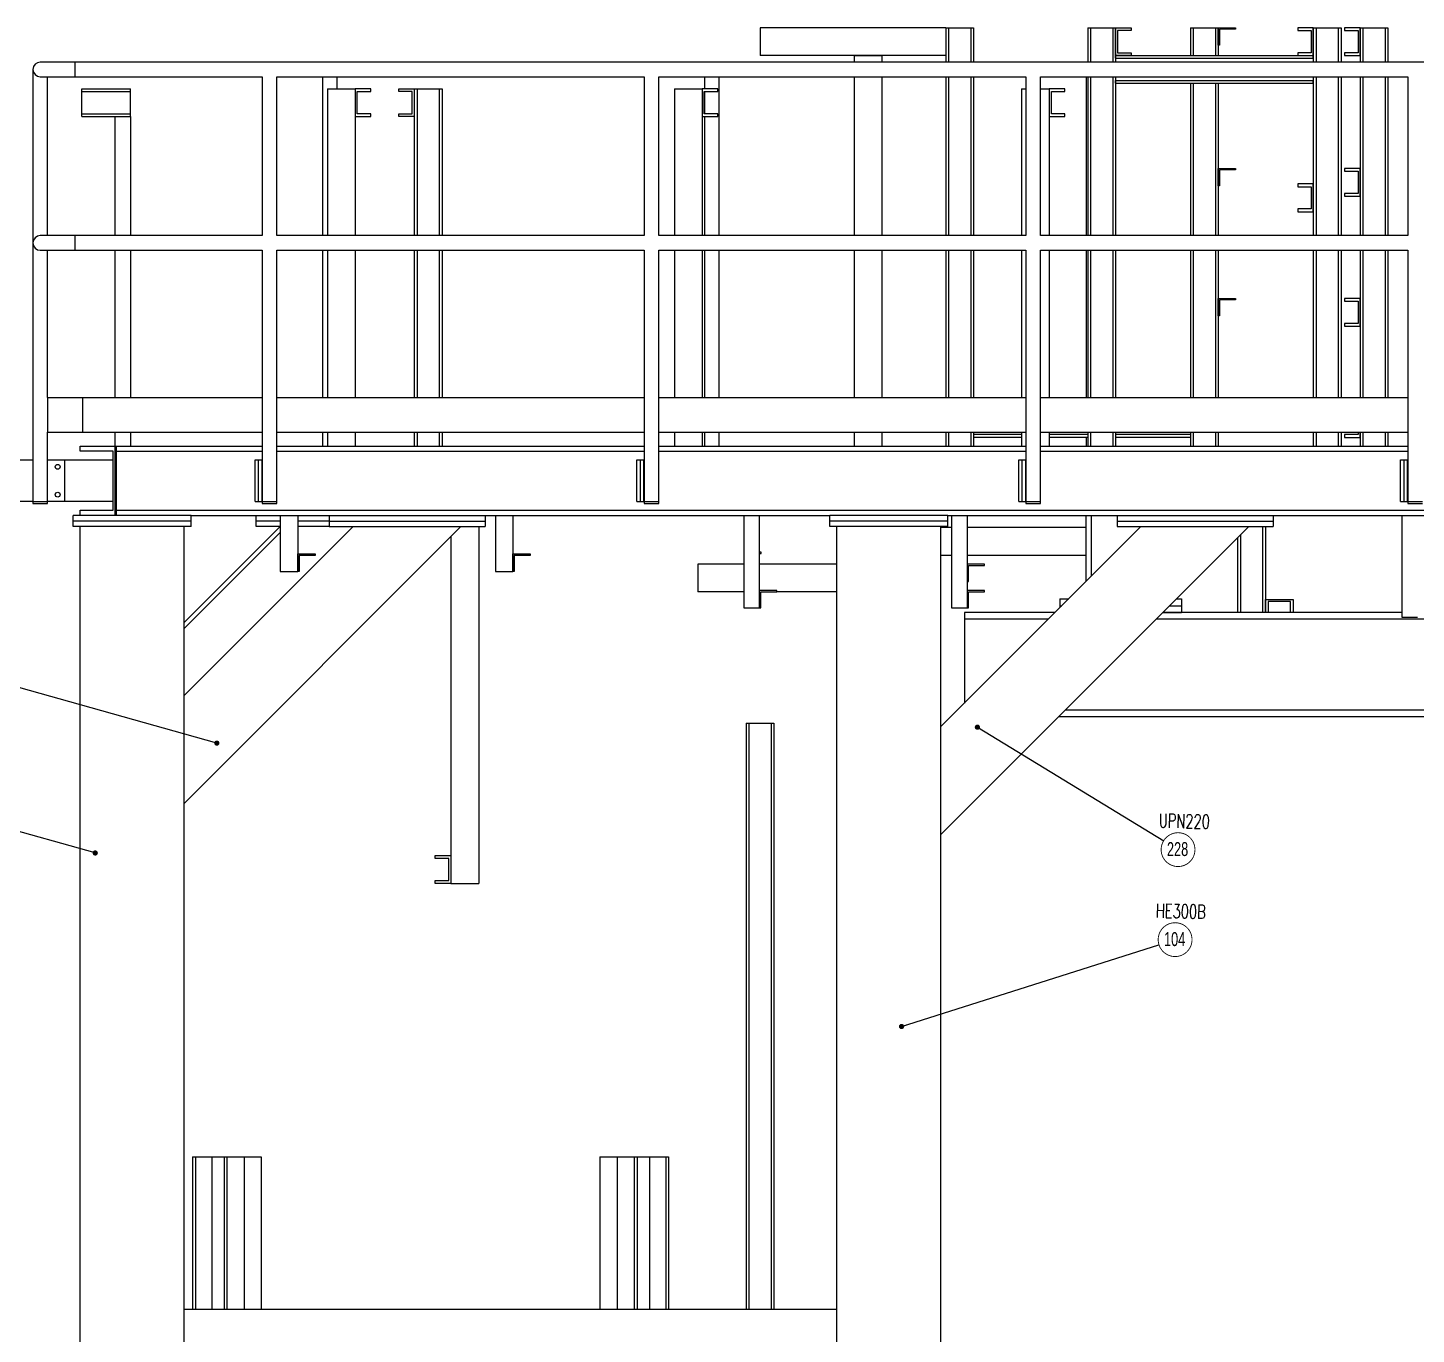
# Model space of a CAD drawing. Header units: millimetres. Extents: x 0 to 16187, y -20471 to 6290.
# Drawn here: x 5714.9 to 6115, y 5408.4 to 5784.7 of the extents above; entities that cross this region are included whole.
import ezdxf
from ezdxf.enums import TextEntityAlignment as Align

# ---------------------------------------------------------------- set-up
doc = ezdxf.new("R2010")
doc.units = ezdxf.units.MM
doc.styles.add('MtXpl_txt_shx', font='txt.shx', dxfattribs={"height": 0.2})
doc.styles.add('SLDTEXTSTYLE2', font='TXT', dxfattribs={"width": 0.686449})
doc.dimstyles.new('AM_ISO$7', dxfattribs={"dimtxt": 3.5, "dimasz": 3.5, "dimexe": 1, "dimexo": 1, "dimgap": 1.5, "dimtad": 1, "dimtoh": 1, "dimdsep": 46, "dimtxsty": 'Standard', "dimcen": 0, "dimclrd": 1, "dimclre": 1, "dimclrt": 1, "dimadec": 0, "dimazin": 2, "dimtp": 0.1, "dimtm": 0.1, "dimtfac": 0.71, "dimtdec": 3, "dimtmove": 0, "dimatfit": 3, "dimfxl": 1, "dimlwd": -1, "dimlwe": -1, "dimarcsym": 1})

msp = doc.modelspace()

# ---------------------------------------------------------------- linework, layer by layer
at = {"color": 7, "linetype": 'Continuous', "lineweight": 25}
for p, q in [((5925.89719, 5784.74012), (5925.89719, 5776.74012)), ((5979.39719, 5784.74012), (5925.89719, 5784.74012)), ((5979.39719, 5784.74012), (5980.19719, 5784.74012)), ((5979.39719, 5784.74012), (5979.39719, 5774.85012)), ((5980.19719, 5784.74012), (5980.19719, 5774.85012)), ((5980.19719, 5784.74012), (5986.59719, 5784.74012)), ((5986.59719, 5784.74012), (5986.59719, 5774.85012)), ((5986.59719, 5784.74012), (5987.39719, 5784.74012)), ((5987.39719, 5784.74012), (5987.39719, 5774.85012)), ((6020.29719, 5784.74012), (6020.29719, 5774.85012)), ((6020.29719, 5784.74012), (6021.09719, 5784.74012)), ((6021.09719, 5784.74012), (6021.09719, 5774.85012)), ((6021.09719, 5784.74012), (6027.49719, 5784.74012)), ((6027.49719, 5784.74012), (6027.49719, 5774.85012)), ((6027.49719, 5784.74012), (6028.29719, 5784.74012)), ((6028.29719, 5776.74012), (6028.29719, 5784.74012)), ((6028.29719, 5784.74012), (6032.79719, 5784.74012)), ((6028.29719, 5784.74012), (6028.29719, 5774.85012)), ((6032.79719, 5784.74012), (6032.79719, 5783.94012)), ((6049.89719, 5784.74012), (6049.89719, 5776.74012)), ((6049.89719, 5784.74012), (6050.69719, 5784.74012)), ((6050.69719, 5784.74012), (6050.69719, 5776.74012)), ((6050.69719, 5784.74012), (6057.09719, 5784.74012)), ((6057.09719, 5784.74012), (6057.89719, 5784.74012)), ((6057.09719, 5784.74012), (6057.09719, 5776.74012)), ((6057.89719, 5784.74012), (6062.89719, 5784.74012)), ((6057.89719, 5779.74012), (6057.89719, 5784.74012)), ((6057.89719, 5784.74012), (6057.89719, 5776.74012)), ((6062.89719, 5784.34012), (6058.29719, 5784.34012)), ((6058.29719, 5784.34012), (6058.29719, 5779.74012)), ((6062.89719, 5784.74012), (6062.89719, 5784.34012)), ((6080.79719, 5784.74012), (6080.79719, 5783.94012)), ((6085.29719, 5784.74012), (6080.79719, 5784.74012)), ((6085.29719, 5776.74012), (6085.29719, 5784.74012)), ((6085.29719, 5784.74012), (6085.29719, 5774.85012)), ((6085.29719, 5784.74012), (6086.09719, 5784.74012)), ((6086.09719, 5784.74012), (6086.09719, 5774.85012)), ((6086.09719, 5784.74012), (6092.49719, 5784.74012)), ((6092.49719, 5784.74012), (6092.49719, 5774.85012)), ((6092.49719, 5784.74012), (6093.29719, 5784.74012)), ((6093.29719, 5784.74012), (6093.29719, 5774.85012)), ((6098.79719, 5784.74012), (6094.29719, 5784.74012)), ((6094.29719, 5784.74012), (6094.29719, 5783.94012)), ((6098.79719, 5776.74012), (6098.79719, 5784.74012)), ((6098.79719, 5784.74012), (6098.79719, 5774.85012)), ((6098.79719, 5784.74012), (6099.59719, 5784.74012)), ((6099.59719, 5784.74012), (6099.59719, 5774.85012)), ((6099.59719, 5784.74012), (6105.99719, 5784.74012)), ((6105.99719, 5784.74012), (6105.99719, 5774.85012)), ((6105.99719, 5784.74012), (6106.79719, 5784.74012)), ((6106.79719, 5784.74012), (6106.79719, 5774.85012)), ((6028.89719, 5783.94012), (6028.89719, 5777.54012)), ((6032.79719, 5783.94012), (6028.89719, 5783.94012)), ((6080.79719, 5783.94012), (6084.69719, 5783.94012)), ((6084.69719, 5783.94012), (6084.69719, 5777.54012)), ((6094.29719, 5783.94012), (6098.19719, 5783.94012)), ((6098.19719, 5783.94012), (6098.19719, 5777.54012)), ((5979.39719, 5776.74012), (5925.89719, 5776.74012)), ((5952.99719, 5776.74012), (5952.99719, 5774.85012)), ((5952.99719, 5776.74012), (5960.99719, 5776.74012)), ((5960.99719, 5776.74012), (5960.99719, 5774.85012)), ((6028.29719, 5775.94012), (6028.29719, 5776.74012)), ((6028.29719, 5776.74012), (6085.29719, 5776.74012)), ((6032.79719, 5776.74012), (6028.29719, 5776.74012)), ((6028.89719, 5777.54012), (6032.79719, 5777.54012)), ((6032.79719, 5777.54012), (6032.79719, 5776.74012)), ((6058.29719, 5779.74012), (6057.89719, 5779.74012)), ((6080.79719, 5777.54012), (6080.79719, 5776.74012)), ((6084.69719, 5777.54012), (6080.79719, 5777.54012)), ((6080.79719, 5776.74012), (6085.29719, 5776.74012)), ((6085.29719, 5775.94012), (6085.29719, 5776.74012)), ((6094.29719, 5777.54012), (6094.29719, 5776.74012)), ((6098.19719, 5777.54012), (6094.29719, 5777.54012)), ((6094.29719, 5776.74012), (6098.79719, 5776.74012)), ((5716.43719, 5772.74012), (5716.43719, 5648.24012)), ((5728.54719, 5774.85012), (5718.54719, 5774.85012)), ((6362.84719, 5774.85012), (5728.54719, 5774.85012)), ((5728.54719, 5770.63012), (5728.54719, 5774.85012)), ((6028.29719, 5775.94012), (6085.29719, 5775.94012)), ((5718.54719, 5770.63012), (5728.54719, 5770.63012)), ((5720.65719, 5724.85012), (5720.65719, 5770.63012)), ((5728.54719, 5770.63012), (5782.50068, 5770.63012)), ((5782.50068, 5770.63012), (5782.50068, 5724.85012)), ((5786.72068, 5770.63012), (5892.50068, 5770.63012)), ((5786.72068, 5724.85012), (5786.72068, 5770.63012)), ((5799.87719, 5770.63012), (5799.87719, 5724.85012)), ((5804.09719, 5767.14012), (5804.09719, 5770.63012)), ((5892.50068, 5770.63012), (5892.50068, 5724.85012)), ((5896.72068, 5770.63012), (6002.50068, 5770.63012)), ((5896.72068, 5724.85012), (5896.72068, 5770.63012)), ((5909.87719, 5770.63012), (5909.87719, 5767.14012)), ((5914.09719, 5724.85012), (5914.09719, 5770.63012)), ((5952.99719, 5770.63012), (5952.99719, 5724.85012)), ((5960.99719, 5770.63012), (5960.99719, 5724.85012)), ((5979.39719, 5770.63012), (5979.39719, 5724.85012)), ((5980.19719, 5770.63012), (5980.19719, 5724.85012)), ((5986.59719, 5770.63012), (5986.59719, 5724.85012)), ((5987.39719, 5770.63012), (5987.39719, 5724.85012)), ((6002.50068, 5770.63012), (6002.50068, 5724.85012)), ((6006.72068, 5770.63012), (6112.50068, 5770.63012)), ((6006.72068, 5724.85012), (6006.72068, 5770.63012)), ((6019.87719, 5770.63012), (6019.87719, 5724.85012)), ((6020.29719, 5770.63012), (6020.29719, 5724.85012)), ((6021.09719, 5770.63012), (6021.09719, 5724.85012)), ((6027.49719, 5770.63012), (6027.49719, 5724.85012)), ((6028.29719, 5770.63012), (6028.29719, 5724.85012)), ((6028.29719, 5768.74012), (6028.29719, 5769.54012)), ((6028.29719, 5769.54012), (6085.29719, 5769.54012)), ((6028.29719, 5768.74012), (6085.29719, 5768.74012)), ((6049.89719, 5768.74012), (6049.89719, 5724.85012)), ((6050.69719, 5768.74012), (6050.69719, 5724.85012)), ((6057.09719, 5768.74012), (6057.09719, 5724.85012)), ((6057.89719, 5768.74012), (6057.89719, 5724.85012)), ((6085.29719, 5770.63012), (6085.29719, 5724.85012)), ((6085.29719, 5768.74012), (6085.29719, 5769.54012)), ((6086.09719, 5770.63012), (6086.09719, 5724.85012)), ((6092.49719, 5770.63012), (6092.49719, 5724.85012)), ((6093.29719, 5770.63012), (6093.29719, 5724.85012)), ((6098.79719, 5770.63012), (6098.79719, 5724.85012)), ((6099.59719, 5770.63012), (6099.59719, 5724.85012)), ((6105.99719, 5770.63012), (6105.99719, 5724.85012)), ((6106.79719, 5770.63012), (6106.79719, 5724.85012)), ((6112.50068, 5770.63012), (6112.50068, 5724.85012)), ((5730.49719, 5766.34012), (5730.49719, 5767.14012)), ((5730.49719, 5767.14012), (5744.49719, 5767.14012)), ((5730.49719, 5766.34012), (5744.49719, 5766.34012)), ((5730.49719, 5759.94012), (5730.49719, 5766.34012)), ((5744.49719, 5766.34012), (5744.49719, 5767.14012)), ((5744.49719, 5759.94012), (5744.49719, 5766.34012)), ((5801.24719, 5767.14012), (5801.24719, 5724.85012)), ((5801.24719, 5767.14012), (5809.24719, 5767.14012)), ((5813.74719, 5767.14012), (5809.24719, 5767.14012)), ((5809.24719, 5767.14012), (5809.24719, 5759.14012)), ((5809.24719, 5767.14012), (5809.24719, 5724.85012)), ((5809.84719, 5766.34012), (5813.74719, 5766.34012)), ((5809.84719, 5759.94012), (5809.84719, 5766.34012)), ((5813.74719, 5766.34012), (5813.74719, 5767.14012)), ((5821.79719, 5766.34012), (5821.79719, 5767.14012)), ((5821.79719, 5767.14012), (5826.29719, 5767.14012)), ((5825.69719, 5766.34012), (5821.79719, 5766.34012)), ((5825.69719, 5759.94012), (5825.69719, 5766.34012)), ((5826.29719, 5767.14012), (5826.29719, 5759.14012)), ((5826.29719, 5767.14012), (5827.09719, 5767.14012)), ((5827.09719, 5767.14012), (5827.09719, 5724.85012)), ((5827.09719, 5767.14012), (5833.49719, 5767.14012)), ((5833.49719, 5767.14012), (5833.49719, 5724.85012)), ((5833.49719, 5767.14012), (5834.29719, 5767.14012)), ((5834.29719, 5767.14012), (5834.29719, 5724.85012)), ((5901.24719, 5767.14012), (5901.24719, 5724.85012)), ((5901.24719, 5767.14012), (5909.24719, 5767.14012)), ((5913.74719, 5767.14012), (5909.24719, 5767.14012)), ((5909.24719, 5767.14012), (5909.24719, 5759.14012)), ((5909.24719, 5767.14012), (5909.24719, 5724.85012)), ((5909.84719, 5759.94012), (5909.84719, 5766.34012)), ((5909.84719, 5766.34012), (5913.74719, 5766.34012)), ((5909.87719, 5766.34012), (5909.87719, 5759.94012)), ((5913.74719, 5766.34012), (5913.74719, 5767.14012)), ((6001.24719, 5767.14012), (6001.24719, 5724.85012)), ((6001.24719, 5767.14012), (6002.50068, 5767.14012)), ((6006.72068, 5767.14012), (6009.24719, 5767.14012)), ((6013.74719, 5767.14012), (6009.24719, 5767.14012)), ((6009.24719, 5767.14012), (6009.24719, 5759.14012)), ((6009.24719, 5767.14012), (6009.24719, 5724.85012)), ((6009.84719, 5759.94012), (6009.84719, 5766.34012)), ((6009.84719, 5766.34012), (6013.74719, 5766.34012)), ((6013.74719, 5766.34012), (6013.74719, 5767.14012)), ((5730.49719, 5759.14012), (5730.49719, 5759.94012)), ((5730.49719, 5759.94012), (5744.49719, 5759.94012)), ((5730.49719, 5759.14012), (5744.49719, 5759.14012)), ((5739.99719, 5759.14012), (5739.99719, 5724.85012)), ((5744.49719, 5759.14012), (5744.49719, 5759.94012)), ((5744.49719, 5759.14012), (5744.49719, 5724.85012)), ((5809.24719, 5759.14012), (5813.74719, 5759.14012)), ((5813.74719, 5759.94012), (5809.84719, 5759.94012)), ((5813.74719, 5759.14012), (5813.74719, 5759.94012)), ((5821.79719, 5759.14012), (5821.79719, 5759.94012)), ((5821.79719, 5759.94012), (5825.69719, 5759.94012)), ((5826.29719, 5759.14012), (5821.79719, 5759.14012)), ((5826.29719, 5759.14012), (5826.29719, 5724.85012)), ((5909.24719, 5759.14012), (5913.74719, 5759.14012)), ((5913.74719, 5759.94012), (5909.84719, 5759.94012)), ((5909.87719, 5759.14012), (5909.87719, 5724.85012)), ((5913.74719, 5759.14012), (5913.74719, 5759.94012)), ((6009.24719, 5759.14012), (6013.74719, 5759.14012)), ((6013.74719, 5759.94012), (6009.84719, 5759.94012)), ((6013.74719, 5759.14012), (6013.74719, 5759.94012)), ((6057.89719, 5744.24012), (6062.89719, 5744.24012)), ((6057.89719, 5739.24012), (6057.89719, 5744.24012)), ((6058.29719, 5743.84012), (6058.29719, 5739.24012)), ((6062.89719, 5743.84012), (6058.29719, 5743.84012)), ((6062.89719, 5744.24012), (6062.89719, 5743.84012)), ((6094.29719, 5744.24012), (6094.29719, 5743.44012)), ((6098.79719, 5744.24012), (6094.29719, 5744.24012)), ((6094.29719, 5743.44012), (6098.19719, 5743.44012)), ((6098.19719, 5743.44012), (6098.19719, 5737.04012)), ((6098.79719, 5736.24012), (6098.79719, 5744.24012)), ((6058.29719, 5739.24012), (6057.89719, 5739.24012)), ((6080.79719, 5739.74012), (6080.79719, 5738.94012)), ((6085.29719, 5739.74012), (6080.79719, 5739.74012)), ((6080.79719, 5738.94012), (6084.69719, 5738.94012)), ((6084.69719, 5738.94012), (6084.69719, 5732.54012)), ((6085.29719, 5731.74012), (6085.29719, 5739.74012)), ((6098.19719, 5737.04012), (6094.29719, 5737.04012)), ((6094.29719, 5737.04012), (6094.29719, 5736.24012)), ((6080.79719, 5732.54012), (6080.79719, 5731.74012)), ((6084.69719, 5732.54012), (6080.79719, 5732.54012)), ((6094.29719, 5736.24012), (6098.79719, 5736.24012)), ((6080.79719, 5731.74012), (6085.29719, 5731.74012)), ((5728.54719, 5724.85012), (5718.54719, 5724.85012)), ((5782.50068, 5724.85012), (5728.54719, 5724.85012)), ((5728.54719, 5720.63012), (5728.54719, 5724.85012)), ((5892.50068, 5724.85012), (5786.72068, 5724.85012)), ((6002.50068, 5724.85012), (5896.72068, 5724.85012)), ((6112.50068, 5724.85012), (6006.72068, 5724.85012)), ((5718.54719, 5720.63012), (5728.54719, 5720.63012)), ((5720.65719, 5678.24012), (5720.65719, 5720.63012)), ((5728.54719, 5720.63012), (5782.50068, 5720.63012)), ((5739.99719, 5720.63012), (5739.99719, 5678.24012)), ((5744.49719, 5720.63012), (5744.49719, 5678.24012)), ((5782.50068, 5720.63012), (5782.50068, 5648.24012)), ((5786.72068, 5720.63012), (5892.50068, 5720.63012)), ((5786.72068, 5648.24012), (5786.72068, 5720.63012)), ((5799.87719, 5720.63012), (5799.87719, 5678.24012)), ((5801.24719, 5720.63012), (5801.24719, 5678.24012)), ((5809.24719, 5720.63012), (5809.24719, 5678.24012)), ((5826.29719, 5720.63012), (5826.29719, 5678.24012)), ((5827.09719, 5720.63012), (5827.09719, 5678.24012)), ((5833.49719, 5720.63012), (5833.49719, 5678.24012)), ((5834.29719, 5720.63012), (5834.29719, 5678.24012)), ((5892.50068, 5720.63012), (5892.50068, 5648.24012)), ((5896.72068, 5720.63012), (6002.50068, 5720.63012)), ((5896.72068, 5648.24012), (5896.72068, 5720.63012)), ((5901.24719, 5720.63012), (5901.24719, 5678.24012)), ((5909.24719, 5720.63012), (5909.24719, 5678.24012)), ((5909.87719, 5720.63012), (5909.87719, 5678.24012)), ((5914.09719, 5678.24012), (5914.09719, 5720.63012)), ((5952.99719, 5720.63012), (5952.99719, 5678.24012)), ((5960.99719, 5720.63012), (5960.99719, 5678.24012)), ((5979.39719, 5720.63012), (5979.39719, 5678.24012)), ((5980.19719, 5720.63012), (5980.19719, 5678.24012)), ((5986.59719, 5720.63012), (5986.59719, 5678.24012)), ((5987.39719, 5720.63012), (5987.39719, 5678.24012)), ((6001.24719, 5720.63012), (6001.24719, 5678.24012)), ((6002.50068, 5720.63012), (6002.50068, 5648.24012)), ((6006.72068, 5720.63012), (6112.50068, 5720.63012)), ((6006.72068, 5648.24012), (6006.72068, 5720.63012)), ((6009.24719, 5720.63012), (6009.24719, 5678.24012)), ((6019.87719, 5720.63012), (6019.87719, 5678.24012)), ((6020.29719, 5720.63012), (6020.29719, 5678.24012)), ((6021.09719, 5720.63012), (6021.09719, 5678.24012)), ((6027.49719, 5720.63012), (6027.49719, 5678.24012)), ((6028.29719, 5720.63012), (6028.29719, 5678.24012)), ((6049.89719, 5720.63012), (6049.89719, 5678.24012)), ((6050.69719, 5720.63012), (6050.69719, 5678.24012)), ((6057.09719, 5720.63012), (6057.09719, 5678.24012)), ((6057.89719, 5720.63012), (6057.89719, 5678.24012)), ((6085.29719, 5720.63012), (6085.29719, 5678.24012)), ((6086.09719, 5720.63012), (6086.09719, 5678.24012)), ((6092.49719, 5720.63012), (6092.49719, 5678.24012)), ((6093.29719, 5720.63012), (6093.29719, 5678.24012)), ((6098.79719, 5720.63012), (6098.79719, 5678.24012)), ((6099.59719, 5720.63012), (6099.59719, 5678.24012)), ((6105.99719, 5720.63012), (6105.99719, 5678.24012)), ((6106.79719, 5720.63012), (6106.79719, 5678.24012)), ((6112.50068, 5720.63012), (6112.50068, 5648.24012)), ((6057.89719, 5706.74012), (6062.89719, 5706.74012)), ((6057.89719, 5701.74012), (6057.89719, 5706.74012)), ((6062.89719, 5706.34012), (6058.29719, 5706.34012)), ((6058.29719, 5706.34012), (6058.29719, 5701.74012)), ((6062.89719, 5706.74012), (6062.89719, 5706.34012)), ((6098.79719, 5706.74012), (6094.29719, 5706.74012)), ((6094.29719, 5706.74012), (6094.29719, 5705.94012)), ((6094.29719, 5705.94012), (6098.19719, 5705.94012)), ((6098.19719, 5705.94012), (6098.19719, 5699.54012)), ((6098.79719, 5698.74012), (6098.79719, 5706.74012)), ((6058.29719, 5701.74012), (6057.89719, 5701.74012)), ((6098.19719, 5699.54012), (6094.29719, 5699.54012)), ((6094.29719, 5699.54012), (6094.29719, 5698.74012)), ((6094.29719, 5698.74012), (6098.79719, 5698.74012)), ((5720.65719, 5678.24012), (5720.65719, 5668.24012)), ((5720.65719, 5678.24012), (5730.65719, 5678.24012)), ((5730.65719, 5678.24012), (5730.65719, 5668.24012)), ((5730.65719, 5678.24012), (5782.50068, 5678.24012)), ((5786.72068, 5678.24012), (5892.50068, 5678.24012)), ((5896.72068, 5678.24012), (6002.50068, 5678.24012)), ((6006.72068, 5678.24012), (6112.50068, 5678.24012)), ((5720.65719, 5648.24012), (5720.65719, 5668.24012)), ((5720.65719, 5668.24012), (5730.65719, 5668.24012)), ((5730.65719, 5668.24012), (5782.50068, 5668.24012)), ((5739.99719, 5668.24012), (5739.99719, 5664.24012)), ((5744.49719, 5668.24012), (5744.49719, 5664.24012)), ((5786.72068, 5668.24012), (5892.50068, 5668.24012)), ((5799.87719, 5668.24012), (5799.87719, 5664.24012)), ((5801.24719, 5668.24012), (5801.24719, 5664.24012)), ((5809.24719, 5668.24012), (5809.24719, 5664.24012)), ((5826.29719, 5668.24012), (5826.29719, 5664.24012)), ((5827.09719, 5668.24012), (5827.09719, 5664.24012)), ((5833.49719, 5668.24012), (5833.49719, 5664.24012)), ((5834.29719, 5668.24012), (5834.29719, 5664.24012)), ((5896.72068, 5668.24012), (6002.50068, 5668.24012)), ((5901.24719, 5668.24012), (5901.24719, 5664.24012)), ((5909.24719, 5668.24012), (5909.24719, 5664.24012)), ((5909.87719, 5668.24012), (5909.87719, 5664.24012)), ((5914.09719, 5664.24012), (5914.09719, 5668.24012)), ((5952.99719, 5668.24012), (5952.99719, 5664.24012)), ((5960.99719, 5668.24012), (5960.99719, 5664.24012)), ((5979.39719, 5668.24012), (5979.39719, 5664.24012)), ((5980.19719, 5668.24012), (5980.19719, 5664.24012)), ((5986.59719, 5668.24012), (5986.59719, 5664.24012)), ((5987.39719, 5668.24012), (5987.39719, 5664.24012)), ((6001.24719, 5667.54012), (5987.39719, 5667.54012)), ((5987.39719, 5667.54012), (5987.39719, 5666.74012)), ((6001.24719, 5666.74012), (5987.39719, 5666.74012)), ((6001.24719, 5668.24012), (6001.24719, 5664.24012)), ((6006.72068, 5668.24012), (6112.50068, 5668.24012)), ((6009.24719, 5668.24012), (6009.24719, 5664.24012)), ((6020.29719, 5667.54012), (6009.24719, 5667.54012)), ((6020.29719, 5666.74012), (6009.24719, 5666.74012)), ((6019.87719, 5666.74012), (6019.87719, 5664.24012)), ((6020.29719, 5668.24012), (6020.29719, 5664.24012)), ((6021.09719, 5668.24012), (6021.09719, 5664.24012)), ((6027.49719, 5668.24012), (6027.49719, 5664.24012)), ((6028.29719, 5668.24012), (6028.29719, 5664.24012)), ((6049.89719, 5667.54012), (6028.29719, 5667.54012)), ((6049.89719, 5666.74012), (6028.29719, 5666.74012)), ((6049.89719, 5668.24012), (6049.89719, 5664.24012)), ((6049.89719, 5667.54012), (6049.89719, 5666.74012)), ((6050.69719, 5668.24012), (6050.69719, 5664.24012)), ((6057.09719, 5668.24012), (6057.09719, 5664.24012)), ((6057.89719, 5668.24012), (6057.89719, 5664.24012)), ((6085.29719, 5668.24012), (6085.29719, 5664.24012)), ((6086.09719, 5668.24012), (6086.09719, 5664.24012)), ((6092.49719, 5668.24012), (6092.49719, 5664.24012)), ((6093.29719, 5668.24012), (6093.29719, 5664.24012)), ((6094.29719, 5667.54012), (6094.29719, 5666.74012)), ((6098.19719, 5667.54012), (6094.29719, 5667.54012)), ((6094.29719, 5666.74012), (6098.79719, 5666.74012)), ((6098.19719, 5668.24012), (6098.19719, 5667.54012)), ((6098.79719, 5666.74012), (6098.79719, 5668.24012)), ((6098.79719, 5668.24012), (6098.79719, 5664.24012)), ((6099.59719, 5668.24012), (6099.59719, 5664.24012)), ((6105.99719, 5668.24012), (6105.99719, 5664.24012)), ((6106.79719, 5668.24012), (6106.79719, 5664.24012)), ((5729.99719, 5662.74012), (5729.99719, 5664.24012)), ((5729.99719, 5664.24012), (5739.99719, 5664.24012)), ((5739.54719, 5662.74012), (5729.99719, 5662.74012)), ((5739.54719, 5645.74012), (5739.54719, 5662.74012)), ((5739.99719, 5664.24012), (5739.99719, 5644.24012)), ((5739.99719, 5664.24012), (5740.44719, 5664.24012)), ((5740.44719, 5664.24012), (5740.44719, 5644.24012)), ((5740.44719, 5662.74012), (5740.44719, 5664.24012)), ((5740.44719, 5664.24012), (5782.50068, 5664.24012)), ((5740.44719, 5662.74012), (5782.50068, 5662.74012)), ((5786.72068, 5664.24012), (5892.50068, 5664.24012)), ((5786.72068, 5662.74012), (5892.50068, 5662.74012)), ((5896.72068, 5664.24012), (6002.50068, 5664.24012)), ((5896.72068, 5662.74012), (6002.50068, 5662.74012)), ((6006.72068, 5664.24012), (6112.50068, 5664.24012)), ((6006.72068, 5662.74012), (6112.50068, 5662.74012)), ((6020.29719, 5664.24012), (6021.09719, 5664.24012)), ((6027.49719, 5664.24012), (6028.29719, 5664.24012)), ((6085.29719, 5664.24012), (6086.09719, 5664.24012)), ((6092.49719, 5664.24012), (6093.29719, 5664.24012)), ((5711.54719, 5660.24012), (5716.43719, 5660.24012)), ((5720.65719, 5660.24012), (5725.54719, 5660.24012)), ((5725.54719, 5660.24012), (5725.54719, 5648.24012)), ((5725.54719, 5660.24012), (5739.54719, 5660.24012)), ((5780.44719, 5648.24012), (5780.44719, 5660.24012)), ((5780.44719, 5660.24012), (5781.44719, 5660.24012)), ((5781.44719, 5648.24012), (5781.44719, 5660.24012)), ((5781.44719, 5660.24012), (5782.44719, 5660.24012)), ((5782.44719, 5648.24012), (5782.44719, 5660.24012)), ((5890.44719, 5660.24012), (5891.44719, 5660.24012)), ((5890.44719, 5648.24012), (5890.44719, 5660.24012)), ((5891.44719, 5648.24012), (5891.44719, 5660.24012)), ((5891.44719, 5660.24012), (5892.44719, 5660.24012)), ((5892.44719, 5648.24012), (5892.44719, 5660.24012)), ((6000.44719, 5648.24012), (6000.44719, 5660.24012)), ((6000.44719, 5660.24012), (6001.44719, 5660.24012)), ((6001.44719, 5648.24012), (6001.44719, 5660.24012)), ((6001.44719, 5660.24012), (6002.44719, 5660.24012)), ((6002.44719, 5648.24012), (6002.44719, 5660.24012)), ((6110.44719, 5648.24012), (6110.44719, 5660.24012)), ((6110.44719, 5660.24012), (6111.44719, 5660.24012)), ((6111.44719, 5648.24012), (6111.44719, 5660.24012)), ((6111.44719, 5660.24012), (6112.44719, 5660.24012)), ((6112.44719, 5648.24012), (6112.44719, 5660.24012)), ((5716.43719, 5648.24012), (5711.54719, 5648.24012)), ((5716.43719, 5648.24012), (5716.43719, 5647.64012)), ((5716.43719, 5648.24012), (5720.65719, 5648.24012)), ((5716.43719, 5648.24012), (5720.31361, 5648.24012)), ((5716.43719, 5647.64012), (5720.65719, 5647.64012)), ((5720.31361, 5648.24012), (5720.65719, 5648.24012)), ((5720.65719, 5647.64012), (5720.65719, 5648.24012)), ((5725.54719, 5648.24012), (5720.65719, 5648.24012)), ((5739.54719, 5648.24012), (5725.54719, 5648.24012)), ((5729.99719, 5644.24012), (5729.99719, 5645.74012)), ((5729.99719, 5645.74012), (5739.54719, 5645.74012)), ((5740.44719, 5644.24012), (5740.44719, 5645.74012)), ((5740.44719, 5645.74012), (6350.94719, 5645.74012)), ((5780.44719, 5648.24012), (5781.44719, 5648.24012)), ((5781.44719, 5648.24012), (5782.44719, 5648.24012)), ((5782.50068, 5648.24012), (5782.50068, 5647.64012)), ((5782.50068, 5648.24012), (5784.61068, 5648.24012)), ((5782.50068, 5648.24012), (5786.72068, 5648.24012)), ((5782.50068, 5647.64012), (5784.61068, 5647.64012)), ((5784.61068, 5648.24012), (5786.72068, 5648.24012)), ((5784.61068, 5647.64012), (5786.72068, 5647.64012)), ((5786.72068, 5647.64012), (5786.72068, 5648.24012)), ((5890.44719, 5648.24012), (5891.44719, 5648.24012)), ((5891.44719, 5648.24012), (5892.44719, 5648.24012)), ((5892.50068, 5648.24012), (5892.50068, 5647.64012)), ((5892.50068, 5648.24012), (5894.61068, 5648.24012)), ((5892.50068, 5648.24012), (5896.72068, 5648.24012)), ((5892.50068, 5647.64012), (5894.61068, 5647.64012)), ((5894.61068, 5648.24012), (5896.72068, 5648.24012)), ((5894.61068, 5647.64012), (5896.72068, 5647.64012)), ((5896.72068, 5647.64012), (5896.72068, 5648.24012)), ((6000.44719, 5648.24012), (6001.44719, 5648.24012)), ((6001.44719, 5648.24012), (6002.44719, 5648.24012)), ((6002.50068, 5648.24012), (6002.50068, 5647.64012)), ((6002.50068, 5648.24012), (6004.61068, 5648.24012)), ((6002.50068, 5648.24012), (6006.72068, 5648.24012)), ((6002.50068, 5647.64012), (6004.61068, 5647.64012)), ((6004.61068, 5648.24012), (6006.72068, 5648.24012)), ((6004.61068, 5647.64012), (6006.72068, 5647.64012)), ((6006.72068, 5647.64012), (6006.72068, 5648.24012)), ((6110.44719, 5648.24012), (6111.44719, 5648.24012)), ((6111.44719, 5648.24012), (6112.44719, 5648.24012)), ((6112.50068, 5648.24012), (6112.50068, 5647.64012)), ((6112.50068, 5648.24012), (6114.61068, 5648.24012)), ((6112.50068, 5648.24012), (6116.72068, 5648.24012)), ((6112.50068, 5647.64012), (6114.61068, 5647.64012)), ((6114.61068, 5648.24012), (6116.72068, 5648.24012)), ((6114.61068, 5647.64012), (6116.72068, 5647.64012)), ((5727.99719, 5642.64012), (5727.99719, 5644.24012)), ((5761.99719, 5644.24012), (5727.99719, 5644.24012)), ((5727.99719, 5641.04012), (5727.99719, 5642.64012)), ((5761.99719, 5642.64012), (5727.99719, 5642.64012)), ((5761.99719, 5641.04012), (5727.99719, 5641.04012)), ((5729.99719, 5298.64012), (5729.99719, 5641.04012)), ((5808.63449, 5641.04012), (5759.99719, 5592.40282)), ((5839.74719, 5641.04012), (5759.99719, 5561.29012)), ((5759.99719, 5613.40282), (5787.63449, 5641.04012)), ((5759.99719, 5298.64012), (5759.99719, 5641.04012)), ((5761.99719, 5644.24012), (5945.99719, 5644.24012)), ((5761.99719, 5642.64012), (5761.99719, 5644.24012)), ((5761.99719, 5641.04012), (5761.99719, 5642.64012)), ((5780.74719, 5642.64012), (5780.74719, 5644.24012)), ((5787.69719, 5642.64012), (5780.74719, 5642.64012)), ((5780.74719, 5641.04012), (5780.74719, 5642.64012)), ((5787.69719, 5641.04012), (5780.74719, 5641.04012)), ((5787.69719, 5644.24012), (5787.69719, 5628.14012)), ((5792.69719, 5644.24012), (5792.69719, 5628.14012)), ((5801.74719, 5642.64012), (5792.69719, 5642.64012)), ((5801.74719, 5641.04012), (5792.69719, 5641.04012)), ((5801.74719, 5644.24012), (5801.74719, 5642.64012)), ((5801.74719, 5644.24012), (5846.74719, 5644.24012)), ((5801.74719, 5642.64012), (5801.74719, 5641.04012)), ((5801.74719, 5642.64012), (5846.74719, 5642.64012)), ((5801.74719, 5641.04012), (5846.74719, 5641.04012)), ((5844.84719, 5641.04012), (5844.84719, 5538.24012)), ((5846.74719, 5644.24012), (5846.74719, 5642.64012)), ((5846.74719, 5642.64012), (5846.74719, 5641.04012)), ((5849.69719, 5644.24012), (5849.69719, 5628.14012)), ((5854.69719, 5644.24012), (5854.69719, 5628.14012)), ((5921.19719, 5644.24012), (5921.19719, 5617.64012)), ((5925.69719, 5644.24012), (5925.69719, 5617.64012)), ((5945.99719, 5642.64012), (5945.99719, 5644.24012)), ((5979.99719, 5644.24012), (5945.99719, 5644.24012)), ((5945.99719, 5641.04012), (5945.99719, 5642.64012)), ((5979.99719, 5642.64012), (5945.99719, 5642.64012)), ((5979.99719, 5641.04012), (5945.99719, 5641.04012)), ((5947.99719, 5298.64012), (5947.99719, 5641.04012)), ((6035.63449, 5641.04012), (5977.99719, 5583.40282)), ((6066.74719, 5641.04012), (5977.99719, 5552.29012)), ((5977.99719, 5298.64012), (5977.99719, 5641.04012)), ((5981.09719, 5640.74012), (5977.99719, 5640.74012)), ((5979.99719, 5644.24012), (6329.39719, 5644.24012)), ((5979.99719, 5642.64012), (5979.99719, 5644.24012)), ((5979.99719, 5641.04012), (5979.99719, 5642.64012)), ((5981.09719, 5644.24012), (5981.09719, 5617.64012)), ((5985.59719, 5644.24012), (5985.59719, 5617.64012)), ((6019.79719, 5640.74012), (5985.59719, 5640.74012)), ((6019.79719, 5644.24012), (6019.79719, 5625.20282)), ((6021.29719, 5644.24012), (6021.29719, 5626.70282)), ((6028.74719, 5644.24012), (6028.74719, 5642.64012)), ((6028.74719, 5644.24012), (6073.74719, 5644.24012)), ((6028.74719, 5642.64012), (6073.74719, 5642.64012)), ((6028.74719, 5642.64012), (6028.74719, 5641.04012)), ((6028.74719, 5641.04012), (6073.74719, 5641.04012)), ((6070.69719, 5641.04012), (6070.69719, 5616.24012)), ((6071.49719, 5641.04012), (6071.49719, 5616.24012)), ((6073.74719, 5644.24012), (6073.74719, 5642.64012)), ((6073.74719, 5642.64012), (6073.74719, 5641.04012)), ((6110.79719, 5644.24012), (6110.79719, 5614.94012)), ((5759.99719, 5611.63505), (5787.69719, 5639.33505)), ((5836.84719, 5638.14012), (5836.84719, 5546.24012)), ((6063.49719, 5637.79012), (6063.49719, 5616.24012)), ((6064.29719, 5638.59012), (6064.29719, 5616.24012)), ((5792.69719, 5633.14012), (5797.69719, 5633.14012)), ((5792.69719, 5628.14012), (5792.69719, 5633.14012)), ((5793.09719, 5632.74012), (5793.09719, 5628.14012)), ((5797.69719, 5632.74012), (5793.09719, 5632.74012)), ((5797.69719, 5633.14012), (5797.69719, 5632.74012)), ((5854.69719, 5628.14012), (5854.69719, 5633.14012)), ((5854.69719, 5633.14012), (5859.69719, 5633.14012)), ((5859.69719, 5632.74012), (5855.09719, 5632.74012)), ((5855.09719, 5632.74012), (5855.09719, 5628.14012)), ((5859.69719, 5633.14012), (5859.69719, 5632.74012)), ((5926.19719, 5633.64012), (5925.69719, 5633.64012)), ((5925.69719, 5633.24012), (5926.19719, 5633.24012)), ((5926.19719, 5633.24012), (5926.19719, 5633.64012)), ((5981.09719, 5632.74012), (5977.99719, 5632.74012)), ((6019.79719, 5632.74012), (5985.59719, 5632.74012)), ((5907.99719, 5630.24012), (5907.99719, 5622.24012)), ((5921.19719, 5630.24012), (5907.99719, 5630.24012)), ((5947.99719, 5630.24012), (5925.69719, 5630.24012)), ((5985.59719, 5630.24012), (5985.59719, 5625.24012)), ((5990.59719, 5630.24012), (5985.59719, 5630.24012)), ((5985.99719, 5629.84012), (5990.59719, 5629.84012)), ((5985.99719, 5625.24012), (5985.99719, 5629.84012)), ((5990.59719, 5629.84012), (5990.59719, 5630.24012)), ((5787.69719, 5628.14012), (5792.69719, 5628.14012)), ((5793.09719, 5628.14012), (5792.69719, 5628.14012)), ((5849.69719, 5628.14012), (5854.69719, 5628.14012)), ((5855.09719, 5628.14012), (5854.69719, 5628.14012)), ((5985.59719, 5625.24012), (5985.99719, 5625.24012)), ((5921.19719, 5622.24012), (5907.99719, 5622.24012)), ((5925.69719, 5622.64012), (5925.69719, 5617.64012)), ((5930.69719, 5622.64012), (5925.69719, 5622.64012)), ((5926.09719, 5617.64012), (5926.09719, 5622.24012)), ((5926.09719, 5622.24012), (5930.69719, 5622.24012)), ((5930.69719, 5622.24012), (5930.69719, 5622.64012)), ((5947.99719, 5622.24012), (5930.69719, 5622.24012)), ((5985.59719, 5622.64012), (5985.59719, 5617.64012)), ((5990.59719, 5622.64012), (5985.59719, 5622.64012)), ((5985.99719, 5622.24012), (5990.59719, 5622.24012)), ((5985.99719, 5617.64012), (5985.99719, 5622.24012)), ((5990.59719, 5622.24012), (5990.59719, 5622.64012)), ((5921.19719, 5617.64012), (5925.69719, 5617.64012)), ((5925.69719, 5617.64012), (5926.09719, 5617.64012)), ((5981.09719, 5617.64012), (5985.59719, 5617.64012)), ((5985.59719, 5617.64012), (5985.99719, 5617.64012)), ((6012.29719, 5620.24012), (6012.29719, 5618.24012)), ((6012.29719, 5620.24012), (6014.83449, 5620.24012)), ((6012.29719, 5618.24012), (6012.29719, 5617.70282)), ((6012.29719, 5618.24012), (6012.83449, 5618.24012)), ((6043.94719, 5618.24012), (6047.29719, 5618.24012)), ((6045.94719, 5620.24012), (6047.29719, 5620.24012)), ((6047.29719, 5620.24012), (6047.29719, 5618.24012)), ((6047.29719, 5618.24012), (6047.29719, 5616.24012)), ((6071.49719, 5616.24012), (6071.49719, 5620.04012)), ((6071.49719, 5620.04012), (6079.49719, 5620.04012)), ((6078.69719, 5619.44012), (6072.29719, 5619.44012)), ((6072.29719, 5619.44012), (6072.29719, 5616.24012)), ((6078.69719, 5616.24012), (6078.69719, 5619.44012)), ((6079.49719, 5620.04012), (6079.49719, 5616.24012)), ((6010.83449, 5616.24012), (5984.79719, 5616.24012)), ((5984.79719, 5616.24012), (5984.79719, 5614.34012)), ((6008.93449, 5614.34012), (5984.79719, 5614.34012)), ((5984.79719, 5614.34012), (5984.79719, 5590.20282)), ((6284.34719, 5614.34012), (6040.04719, 5614.34012)), ((6110.79719, 5616.24012), (6041.94719, 5616.24012)), ((6041.94719, 5616.24012), (6047.29719, 5616.24012)), ((6110.79719, 5614.94012), (6115.29719, 5614.94012)), ((5921.89719, 5584.44012), (5921.89719, 5415.44012)), ((5921.89719, 5584.44012), (5922.69719, 5584.44012)), ((5922.69719, 5584.44012), (5922.69719, 5415.44012)), ((5922.69719, 5584.44012), (5929.09719, 5584.44012)), ((5929.09719, 5584.44012), (5929.09719, 5415.44012)), ((5929.09719, 5584.44012), (5929.89719, 5584.44012)), ((5929.89719, 5584.44012), (5929.89719, 5415.44012)), ((6312.44719, 5586.24012), (6011.94719, 5586.24012)), ((6310.54719, 5588.14012), (6013.84719, 5588.14012)), ((5832.34719, 5545.44012), (5832.34719, 5546.24012)), ((5832.34719, 5546.24012), (5836.84719, 5546.24012)), ((5836.24719, 5545.44012), (5832.34719, 5545.44012)), ((5836.24719, 5539.04012), (5836.24719, 5545.44012)), ((5836.84719, 5546.24012), (5836.84719, 5538.24012)), ((5832.34719, 5539.04012), (5836.24719, 5539.04012)), ((5832.34719, 5538.24012), (5832.34719, 5539.04012)), ((5836.84719, 5538.24012), (5832.34719, 5538.24012)), ((5836.84719, 5538.24012), (5844.84719, 5538.24012)), ((5762.42272, 5459.44012), (5762.42272, 5415.44012)), ((5762.42272, 5459.44012), (5763.27124, 5459.44012)), ((5763.27124, 5459.44012), (5763.27124, 5415.44012)), ((5763.27124, 5459.44012), (5767.97351, 5459.44012)), ((5767.97351, 5459.44012), (5767.97351, 5415.44012)), ((5767.97351, 5459.44012), (5771.47368, 5459.44012)), ((5771.47368, 5459.44012), (5771.47368, 5415.44012)), ((5771.47368, 5459.44012), (5772.32221, 5459.44012)), ((5772.32221, 5459.44012), (5772.32221, 5415.44012)), ((5772.32221, 5459.44012), (5777.27196, 5459.44012)), ((5777.27196, 5459.44012), (5777.27196, 5415.44012)), ((5777.27196, 5459.44012), (5782.22171, 5459.44012)), ((5782.22171, 5459.44012), (5782.22171, 5415.44012)), ((5879.77267, 5459.44012), (5879.77267, 5415.44012)), ((5879.77267, 5459.44012), (5884.72241, 5459.44012)), ((5884.72241, 5459.44012), (5884.72241, 5415.44012)), ((5884.72241, 5459.44012), (5889.67216, 5459.44012)), ((5889.67216, 5459.44012), (5889.67216, 5415.44012)), ((5889.67216, 5459.44012), (5890.52069, 5459.44012)), ((5890.52069, 5459.44012), (5890.52069, 5415.44012)), ((5890.52069, 5459.44012), (5894.02087, 5459.44012)), ((5894.02087, 5459.44012), (5894.02087, 5415.44012)), ((5894.02087, 5459.44012), (5898.72313, 5459.44012)), ((5898.72313, 5459.44012), (5898.72313, 5415.44012)), ((5898.72313, 5459.44012), (5899.57166, 5459.44012)), ((5899.57166, 5459.44012), (5899.57166, 5415.44012)), ((5759.99719, 5393.44012), (5759.99719, 5415.44012)), ((5947.99719, 5415.44012), (5759.99719, 5415.44012)), ((5947.99719, 5393.44012), (5947.99719, 5415.44012))]:
    msp.add_line(p, q, dxfattribs=at)
at = {"color": 2}
for points in [[(6041.4597, 5547.96831, 0.25, 0.25, -1), (6051.2097, 5547.96831, 0.25, 0.25, -1)], [(6040.61071, 5522.03311, 0.25, 0.25, -1), (6050.36071, 5522.03311, 0.25, 0.25, -1)]]:
    msp.add_lwpolyline(points, format="xyseb", close=True, dxfattribs=at)
at = {"color": 7, "linetype": 'Continuous', "lineweight": 25}
for centre in [(5723.54719, 5658.24012), (5723.54719, 5650.24012)]:
    msp.add_circle(centre, 0.7, dxfattribs=at)
for centre in [(5718.54719, 5772.74012), (5718.54719, 5722.74012)]:
    msp.add_arc(centre, 2.11, 90, 270, dxfattribs=at)

# ---------------------------------------------------------------- texts
at = {"color": 2, "style": 'MtXpl_txt_shx', "width": 0.6875}
for s, p in [('UPN220', (6040.73307, 5554.3378)), ('HE300B', (6039.88409, 5528.4026))]:
    msp.add_text(s, height=4, rotation=358.6360725, dxfattribs=at).set_placement(p)
at = {"color": 2, "style": 'SLDTEXTSTYLE2', "width": 0.686449}
for s, p in [('228', (6046.20152, 5548.12268)), ('104', (6045.35254, 5522.18748))]:
    msp.add_text(s, height=4, dxfattribs=at).set_placement(p, align=Align.MIDDLE_CENTER)

# ---------------------------------------------------------------- leaders
at = {"color": 2}
for points in [[(5769.4089, 5578.64491), (5699.33486, 5598.3263)], [(5988.52586, 5583.24449), (6042.19418, 5550.54158)], [(5966.66535, 5497.01438), (6040.83917, 5520.55823)]]:
    msp.add_leader(points, dimstyle='AM_ISO$7', override={"dimasz": 1.5, "dimldrblk": 'Dot'}, dxfattribs=at)
at = {"color": 4, "lineweight": 25}
msp.add_leader([(5734.37188, 5546.99716), (5699.33486, 5556.83786)], dimstyle='AM_ISO$7', override={"dimasz": 1.5, "dimldrblk": 'Dot'}, dxfattribs=at)

doc.saveas('drawing.dxf')
